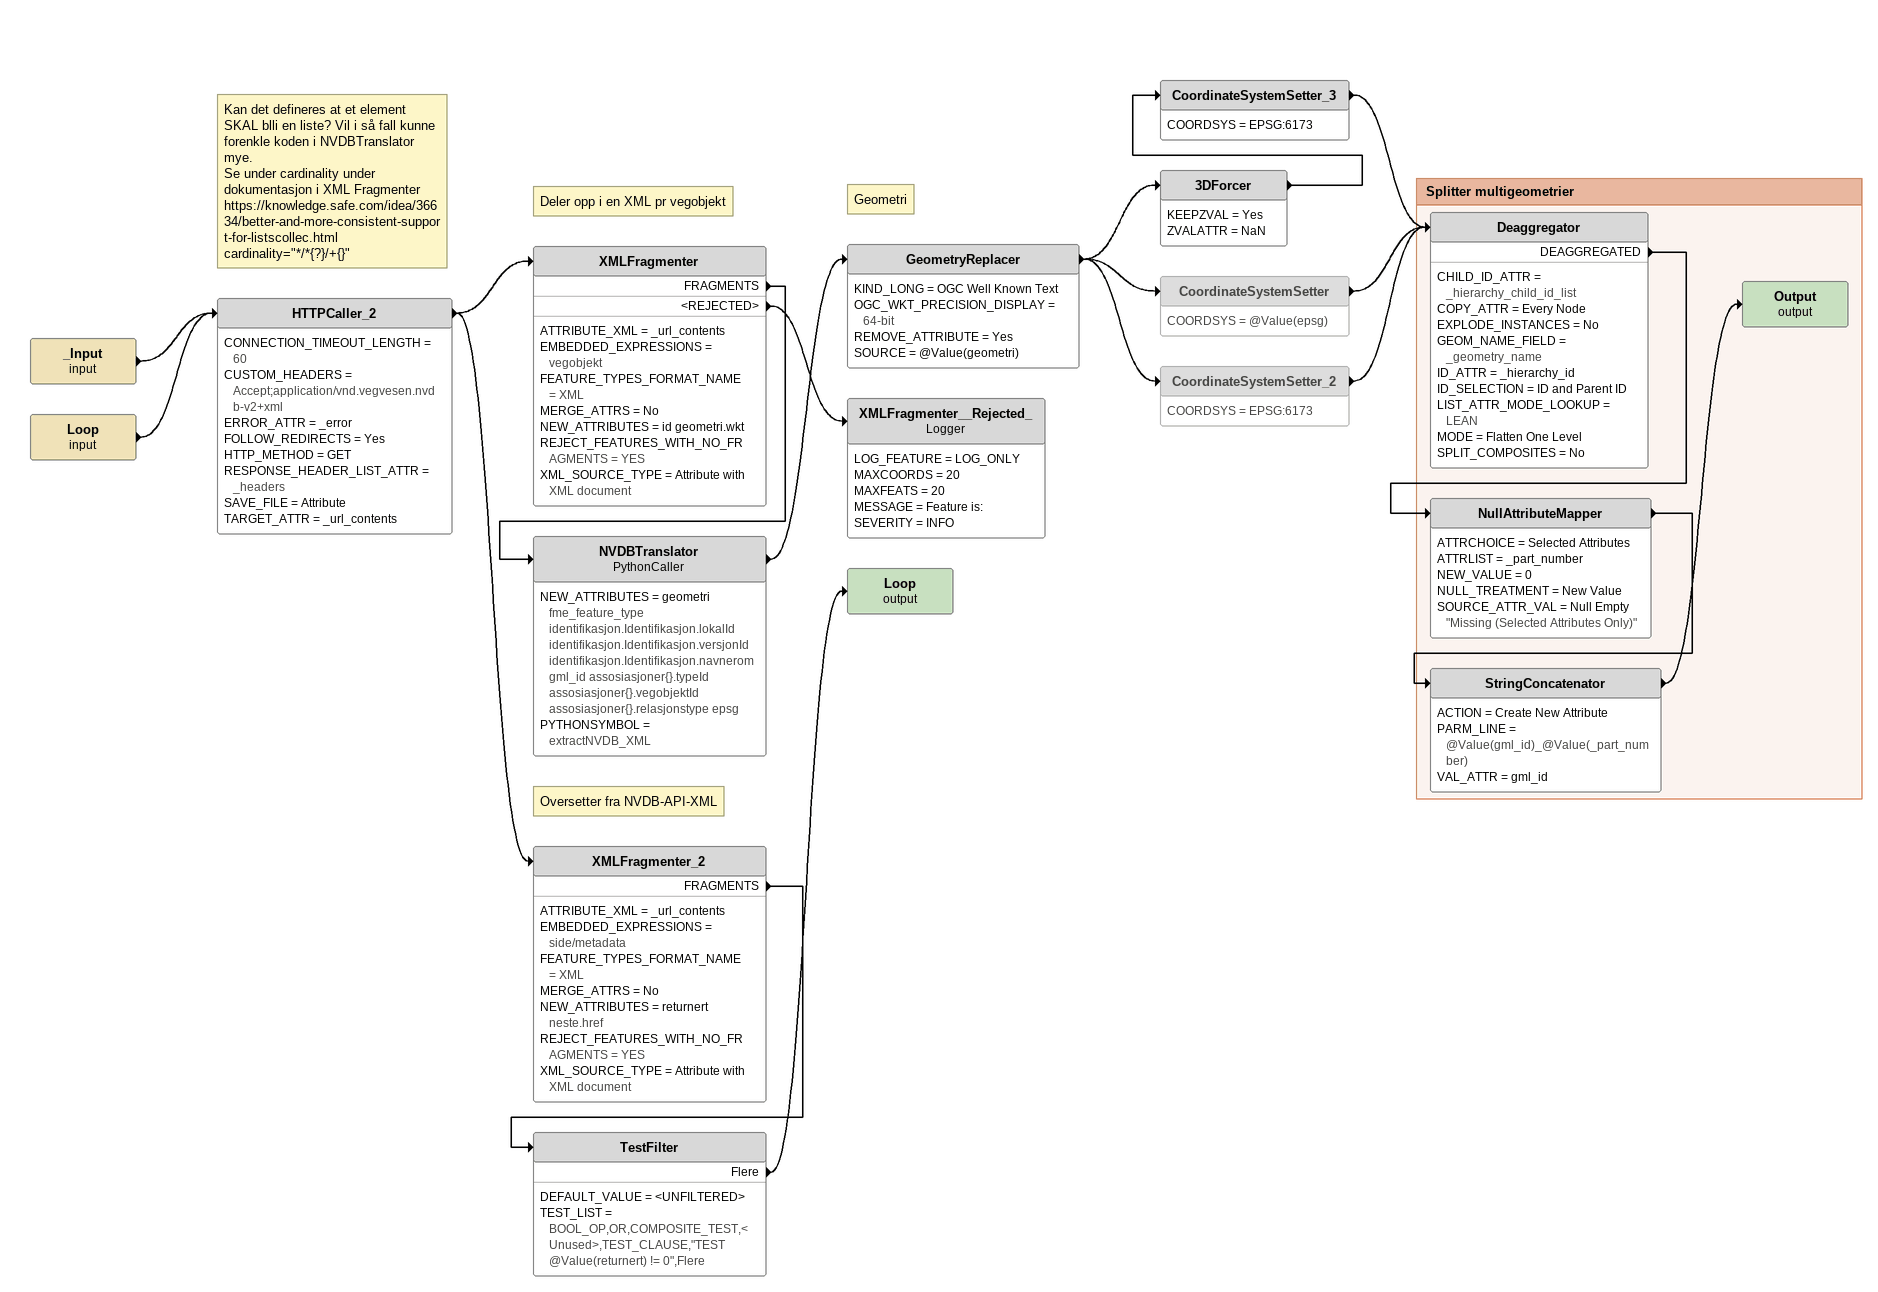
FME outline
_Input (input)
    -> HTTPCaller_2
Loop (input)
    -> HTTPCaller_2
Note: Kan det defineres at et element SKAL blli en liste? Vil i så fall kunne forenkle koden i NVDBTranslator mye. / Se under cardinality under dokumentasjon i XML Fragmenter / https://knowledge.safe.com/idea/36634/better-and-more-consistent-support-for-listscollec.html / cardinality="*/*{?}/+{}"
HTTPCaller_2
    CONNECTION_TIMEOUT_LENGTH = 60
    CUSTOM_HEADERS = Accept;application/vnd.vegvesen.nvdb-v2+xml
    ERROR_ATTR = _error
    FOLLOW_REDIRECTS = Yes
    HTTP_METHOD = GET
    RESPONSE_HEADER_LIST_ATTR = _headers
    SAVE_FILE = Attribute
    TARGET_ATTR = _url_contents
    -> XMLFragmenter_2
    -> XMLFragmenter
Note: Deler opp i en XML pr vegobjekt
XMLFragmenter
    ATTRIBUTE_XML = _url_contents
    EMBEDDED_EXPRESSIONS = vegobjekt
    FEATURE_TYPES_FORMAT_NAME = XML
    MERGE_ATTRS = No
    NEW_ATTRIBUTES = id geometri.wkt
    REJECT_FEATURES_WITH_NO_FRAGMENTS = YES
    XML_SOURCE_TYPE = Attribute with XML document
    FRAGMENTS -> NVDBTranslator
    <REJECTED> -> XMLFragmenter__Rejected_
XMLFragmenter__Rejected_: Logger
    LOG_FEATURE = LOG_ONLY
    MAXCOORDS = 20
    MAXFEATS = 20
    MESSAGE = Feature is:
    SEVERITY = INFO
Note: Oversetter fra NVDB-API-XML
NVDBTranslator: PythonCaller
    NEW_ATTRIBUTES = geometri fme_feature_type identifikasjon.Identifikasjon.lokalId identifikasjon.Identifikasjon.versjonId identifikasjon.Identifikasjon.navnerom gml_id assosiasjoner{}.typeId assosiasjoner{}.vegobjektId assosiasjoner{}.relasjonstype epsg
    PYTHONSYMBOL = extractNVDB_XML
    -> GeometryReplacer
Note: Geometri
GeometryReplacer
    KIND_LONG = OGC Well Known Text
    OGC_WKT_PRECISION_DISPLAY = 64-bit
    REMOVE_ATTRIBUTE = Yes
    SOURCE = @Value(geometri)
    -> CoordinateSystemSetter
    -> CoordinateSystemSetter_2
    -> 3DForcer
3DForcer
    KEEPZVAL = Yes
    ZVALATTR = NaN
    -> CoordinateSystemSetter_3
CoordinateSystemSetter_3
    COORDSYS = EPSG:6173
    -> Deaggregator
CoordinateSystemSetter [off]
    COORDSYS = @Value(epsg)
    -> Deaggregator
CoordinateSystemSetter_2 [off]
    COORDSYS = EPSG:6173
    -> Deaggregator
XMLFragmenter_2
    ATTRIBUTE_XML = _url_contents
    EMBEDDED_EXPRESSIONS = side/metadata
    FEATURE_TYPES_FORMAT_NAME = XML
    MERGE_ATTRS = No
    NEW_ATTRIBUTES = returnert neste.href
    REJECT_FEATURES_WITH_NO_FRAGMENTS = YES
    XML_SOURCE_TYPE = Attribute with XML document
    FRAGMENTS -> TestFilter
TestFilter
    DEFAULT_VALUE = <UNFILTERED>
    TEST_LIST = BOOL_OP,OR,COMPOSITE_TEST,<Unused>,TEST_CLAUSE,"TEST @Value(returnert) != 0",Flere
    Flere -> Loop (output)
Loop (output)

Bookmark: Splitter multigeometrier
Deaggregator
    CHILD_ID_ATTR = _hierarchy_child_id_list
    COPY_ATTR = Every Node
    EXPLODE_INSTANCES = No
    GEOM_NAME_FIELD = _geometry_name
    ID_ATTR = _hierarchy_id
    ID_SELECTION = ID and Parent ID
    LIST_ATTR_MODE_LOOKUP = LEAN
    MODE = Flatten One Level
    SPLIT_COMPOSITES = No
    DEAGGREGATED -> NullAttributeMapper
NullAttributeMapper
    ATTRCHOICE = Selected Attributes
    ATTRLIST = _part_number
    NEW_VALUE = 0
    NULL_TREATMENT = New Value
    SOURCE_ATTR_VAL = Null Empty "Missing (Selected Attributes Only)"
    -> StringConcatenator
StringConcatenator
    ACTION = Create New Attribute
    PARM_LINE = @Value(gml_id)_@Value(_part_number)
    VAL_ATTR = gml_id
    -> Output (output)
Output (output)
